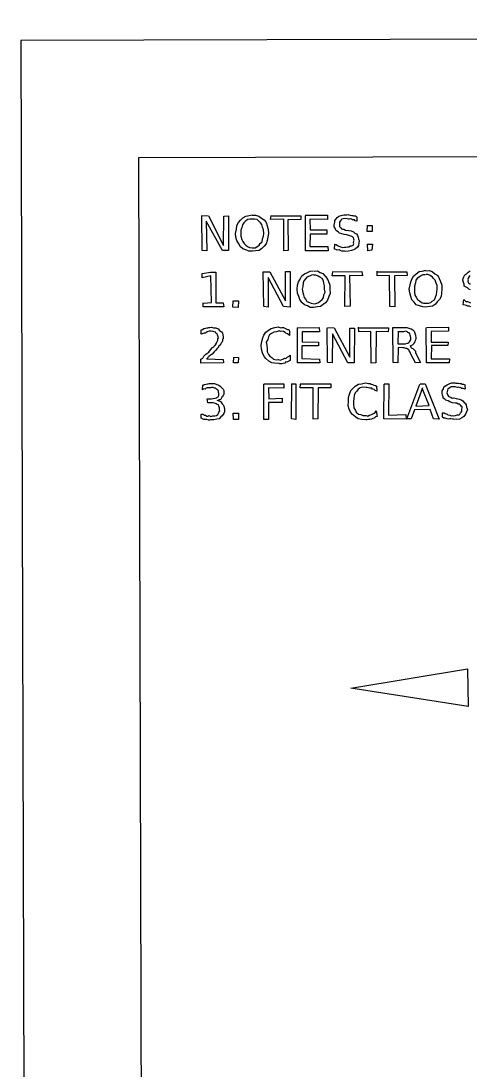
# Model space of a CAD drawing. Header units: millimetres. Extents: x 0 to 620, y -1 to 331.
# Drawn here: x -0.5 to 37.9, y 241.2 to 330.8 of the extents above; entities that cross this region are included whole.
import ezdxf

# ---------------------------------------------------------------- set-up
doc = ezdxf.new("R2010")
doc.units = ezdxf.units.MM

msp = doc.modelspace()

# ---------------------------------------------------------------- linework, layer by layer
for points in [[(0.465, -0.816), (620.421, 0.866), (619.517, 330.835), (-0.45, 329.171)], [(10.451, 9.159), (610.404, 10.847), (609.593, 320.844), (9.593, 319.155)], [(27.72, 273.834), (37.679, 275.476), (37.729, 272.268)]]:
    msp.add_lwpolyline(points, close=True)
for points in [[(14.967, 314.217), (15.57, 314.191), (16.853, 311.655), (16.878, 314.167), (17.271, 314.183), (17.279, 311.222), (16.754, 311.225), (15.368, 313.726), (15.408, 311.191), (15.029, 311.216), (14.997, 314.181)], [(19.277, 314.243), (19.575, 314.249), (19.848, 314.147), (20.075, 313.997), (20.307, 313.839), (20.497, 313.622), (20.573, 313.339), (20.657, 313.051), (20.686, 312.68), (20.642, 312.372), (20.585, 312.09), (20.496, 311.795), (20.302, 311.586), (20.11, 311.384), (19.875, 311.223), (19.587, 311.191), (19.327, 311.178), (18.992, 311.164), (18.763, 311.277), (18.507, 311.369), (18.283, 311.537), (18.153, 311.799), (17.992, 312.093), (17.903, 312.378), (17.875, 312.671), (17.956, 313.061), (17.981, 313.359), (18.129, 313.609), (18.299, 313.832), (18.507, 314.012), (18.748, 314.164), (19.021, 314.226), (19.301, 314.28)], [(19.319, 313.898), (19.106, 313.892), (18.927, 313.869), (18.761, 313.752), (18.586, 313.602), (18.451, 313.422), (18.41, 313.196), (18.321, 312.96), (18.329, 312.692), (18.322, 312.44), (18.42, 312.169), (18.491, 312.002), (18.6, 311.82), (18.736, 311.687), (18.878, 311.569), (19.057, 311.481), (19.298, 311.465), (19.539, 311.469), (19.7, 311.539), (19.877, 311.67), (19.977, 311.816), (20.139, 311.981), (20.177, 312.218), (20.27, 312.451), (20.287, 312.685), (20.266, 312.995), (20.176, 313.22), (20.115, 313.438), (20.012, 313.578), (19.835, 313.767), (19.723, 313.864), (19.484, 313.892), (19.302, 313.906)], [(20.904, 314.179), (23.449, 314.197), (23.445, 313.885), (22.347, 313.843), (22.36, 311.238), (21.992, 311.185), (21.99, 313.901), (20.87, 313.875), (20.899, 314.214)], [(23.807, 314.246), (25.725, 314.248), (25.731, 313.864), (24.225, 313.896), (24.237, 312.988), (25.671, 312.987), (25.67, 312.623), (24.249, 312.628), (24.22, 311.558), (25.748, 311.57), (25.783, 311.211), (23.856, 311.189), (23.841, 314.19)], [(28.223, 314.101), (28.236, 313.745), (28.098, 313.754), (28.035, 313.835), (27.862, 313.841), (27.759, 313.918), (27.657, 313.93), (27.571, 313.917), (27.506, 313.916), (27.402, 313.926), (27.236, 313.969), (27.074, 313.92), (26.953, 313.893), (26.899, 313.838), (26.808, 313.721), (26.739, 313.638), (26.736, 313.591), (26.739, 313.475), (26.741, 313.358), (26.755, 313.28), (26.799, 313.234), (26.852, 313.172), (26.908, 313.087), (26.997, 313.05), (27.126, 313.058), (27.25, 312.964), (27.534, 312.942), (27.757, 312.908), (27.934, 312.814), (28.044, 312.713), (28.213, 312.645), (28.279, 312.521), (28.343, 312.378), (28.364, 312.209), (28.437, 312.093), (28.392, 311.884), (28.359, 311.644), (28.28, 311.509), (28.111, 311.374), (27.954, 311.286), (27.771, 311.222), (27.531, 311.183), (27.278, 311.154), (27.179, 311.17), (27.061, 311.17), (26.958, 311.177), (26.816, 311.231), (26.709, 311.271), (26.547, 311.246), (26.429, 311.323), (26.31, 311.333), (26.341, 311.777), (26.46, 311.743), (26.564, 311.666), (26.702, 311.583), (26.778, 311.574), (26.929, 311.505), (27.026, 311.492), (27.168, 311.517), (27.284, 311.514), (27.442, 311.533), (27.542, 311.538), (27.698, 311.612), (27.814, 311.635), (27.916, 311.686), (27.968, 311.801), (27.955, 311.876), (27.986, 312.054), (27.998, 312.107), (27.963, 312.207), (27.943, 312.299), (27.855, 312.394), (27.738, 312.442), (27.639, 312.485), (27.55, 312.508), (27.388, 312.569), (27.133, 312.584), (26.955, 312.663), (26.759, 312.719), (26.627, 312.821), (26.503, 312.907), (26.422, 312.972), (26.377, 313.148), (26.288, 313.252), (26.306, 313.4), (26.346, 313.636), (26.358, 313.791), (26.453, 313.946), (26.545, 314.047), (26.704, 314.154), (26.888, 314.213), (27.109, 314.271), (27.362, 314.26), (27.472, 314.296), (27.538, 314.283), (27.655, 314.238), (27.792, 314.212), (27.901, 314.227), (27.982, 314.183), (28.116, 314.195), (28.205, 314.14)], [(29.099, 313.353), (29.531, 313.365), (29.537, 312.849), (29.117, 312.863), (29.137, 313.383)], [(29.102, 311.777), (29.58, 311.77), (29.517, 311.25), (29.156, 311.206), (29.142, 311.755)], [(15.127, 306.72), (15.813, 306.772), (15.749, 309.052), (15.026, 308.895), (15.035, 309.268), (15.74, 309.379), (16.201, 309.39), (16.188, 306.747), (16.826, 306.767), (16.86, 306.401), (15.108, 306.41), (15.109, 306.755)], [(20.228, 309.407), (20.803, 309.417), (22.126, 306.935), (22.131, 309.424), (22.543, 309.424), (22.539, 306.382), (21.96, 306.439), (20.653, 308.91), (20.652, 306.393), (20.276, 306.43), (20.227, 309.409)], [(24.573, 309.453), (24.857, 309.48), (25.107, 309.35), (25.334, 309.27), (25.52, 309.033), (25.696, 308.827), (25.811, 308.582), (25.927, 308.272), (25.929, 307.904), (25.938, 307.553), (25.834, 307.29), (25.73, 306.987), (25.558, 306.756), (25.351, 306.611), (25.131, 306.45), (24.858, 306.403), (24.532, 306.351), (24.25, 306.355), (24.012, 306.486), (23.765, 306.586), (23.528, 306.777), (23.361, 307.041), (23.276, 307.305), (23.157, 307.59), (23.142, 307.929), (23.157, 308.261), (23.253, 308.549), (23.392, 308.789), (23.523, 309.069), (23.754, 309.223), (23.959, 309.333), (24.233, 309.47), (24.518, 309.484)], [(26.136, 309.392), (28.66, 309.433), (28.715, 309.07), (27.596, 309.091), (27.66, 306.461), (27.213, 306.446), (27.237, 309.067), (26.117, 309.052), (26.179, 309.401)], [(29.946, 309.405), (32.507, 309.414), (32.535, 309.094), (31.434, 309.069), (31.463, 306.413), (31.049, 306.429), (31.008, 309.08), (29.954, 309.07), (29.973, 309.448)], [(34.091, 309.499), (34.407, 309.51), (34.649, 309.419), (34.893, 309.241), (35.137, 309.093), (35.255, 308.824), (35.375, 308.581), (35.489, 308.262), (35.496, 307.936), (35.456, 307.593), (35.422, 307.305), (35.28, 307.033), (35.1, 306.834), (34.941, 306.637), (34.694, 306.472), (34.45, 306.444), (34.088, 306.385), (33.853, 306.4), (33.58, 306.495), (33.302, 306.595), (33.112, 306.814), (32.934, 307.022), (32.841, 307.29), (32.741, 307.61), (32.7, 307.917), (32.774, 308.282), (32.837, 308.562), (32.946, 308.846), (33.076, 309.043), (33.284, 309.226), (33.554, 309.421), (33.802, 309.473), (34.13, 309.534)], [(37.943, 307.875), (37.792, 307.919), (37.668, 308.05), (37.499, 308.116), (37.401, 308.194), (37.383, 308.35), (37.335, 308.487), (37.284, 308.683), (37.303, 308.849), (37.354, 308.986), (37.462, 309.15), (37.621, 309.255), (37.747, 309.365), (37.914, 309.478)], [(24.517, 309.135), (24.344, 309.116), (24.176, 309.04), (23.961, 308.939), (23.859, 308.815), (23.712, 308.636), (23.647, 308.456), (23.609, 308.154), (23.566, 307.911), (23.627, 307.646), (23.663, 307.435), (23.719, 307.224), (23.861, 307.048), (23.95, 306.87), (24.178, 306.792), (24.323, 306.714), (24.58, 306.678), (24.728, 306.685), (24.91, 306.765), (25.075, 306.878), (25.263, 307.043), (25.393, 307.172), (25.405, 307.428), (25.514, 307.664), (25.471, 307.937), (25.466, 308.214), (25.422, 308.45), (25.379, 308.626), (25.254, 308.845), (25.066, 308.954), (24.918, 309.046), (24.739, 309.123), (24.565, 309.118)], [(34.085, 309.159), (33.876, 309.143), (33.748, 309.102), (33.584, 308.963), (33.389, 308.848), (33.275, 308.693), (33.227, 308.465), (33.145, 308.194), (33.143, 307.939), (33.161, 307.674), (33.191, 307.407), (33.285, 307.247), (33.422, 307.053), (33.583, 306.933), (33.737, 306.795), (33.915, 306.718), (34.105, 306.723), (34.336, 306.734), (34.545, 306.776), (34.65, 306.891), (34.85, 307.026), (34.956, 307.247), (35.032, 307.473), (35.066, 307.694), (35.075, 307.923), (35.089, 308.242), (35.013, 308.433), (34.909, 308.69), (34.786, 308.828), (34.701, 308.959), (34.479, 309.103), (34.292, 309.176), (34.142, 309.176)], [(37.917, 309.074), (37.811, 308.992), (37.736, 308.864), (37.707, 308.788), (37.73, 308.694), (37.704, 308.626), (37.749, 308.494), (37.802, 308.446), (37.871, 308.392), (37.933, 308.367)], [(17.701, 306.916), (18.123, 306.937), (18.096, 306.37), (17.638, 306.392), (17.656, 306.932)], [(37.965, 306.421), (37.822, 306.48), (37.704, 306.471), (37.603, 306.539), (37.478, 306.564), (37.305, 306.575), (37.36, 307.029), (37.473, 306.914), (37.545, 306.86), (37.675, 306.859), (37.819, 306.811), (37.933, 306.764)], [(15.435, 301.971), (16.804, 301.918), (16.837, 301.624), (14.902, 301.602), (14.893, 301.946), (15.084, 302.042), (15.17, 302.211), (15.333, 302.37), (15.585, 302.552), (15.727, 302.74), (15.909, 302.941), (16.009, 302.994), (16.081, 303.115), (16.155, 303.174), (16.239, 303.31), (16.267, 303.408), (16.303, 303.439), (16.352, 303.561), (16.358, 303.629), (16.363, 303.667), (16.428, 303.774), (16.399, 303.865), (16.337, 304.01), (16.31, 304.074), (16.22, 304.132), (16.172, 304.247), (16.058, 304.285), (15.948, 304.296), (15.783, 304.34), (15.688, 304.322), (15.63, 304.323), (15.474, 304.288), (15.412, 304.266), (15.312, 304.175), (15.203, 304.161), (15.033, 304.098), (14.932, 304.071), (14.926, 304.437), (15.062, 304.469), (15.153, 304.554), (15.293, 304.597), (15.415, 304.615), (15.504, 304.61), (15.59, 304.654), (15.677, 304.645), (15.821, 304.67), (15.981, 304.608), (16.174, 304.617), (16.399, 304.522), (16.512, 304.395), (16.658, 304.28), (16.767, 304.158), (16.787, 304.014), (16.808, 303.814), (16.825, 303.674), (16.762, 303.641), (16.77, 303.505), (16.728, 303.418), (16.689, 303.369), (16.615, 303.288), (16.584, 303.166), (16.463, 303.073), (16.428, 303.047), (16.412, 302.966), (16.292, 302.846), (16.177, 302.712), (16.035, 302.557), (15.865, 302.367), (15.622, 302.205), (15.381, 301.934)], [(22.492, 304.359), (22.48, 303.964), (22.435, 304.029), (22.313, 304.113), (22.171, 304.175), (22.101, 304.229), (21.956, 304.309), (21.821, 304.337), (21.705, 304.314), (21.597, 304.366), (21.361, 304.287), (21.147, 304.256), (20.929, 304.135), (20.775, 304.034), (20.682, 303.854), (20.615, 303.635), (20.497, 303.407), (20.539, 303.119), (20.558, 302.818), (20.579, 302.582), (20.696, 302.343), (20.806, 302.21), (20.96, 302.095), (21.117, 301.937), (21.338, 301.877), (21.551, 301.906), (21.687, 301.868), (21.822, 301.928), (21.973, 301.959), (22.059, 302.016), (22.163, 302.007), (22.29, 302.114), (22.438, 302.212), (22.538, 302.283), (22.533, 301.82), (22.427, 301.772), (22.261, 301.692), (22.173, 301.703), (22.084, 301.613), (21.942, 301.57), (21.836, 301.548), (21.658, 301.545), (21.586, 301.57), (21.206, 301.613), (20.974, 301.632), (20.712, 301.783), (20.47, 301.995), (20.314, 302.168), (20.164, 302.488), (20.101, 302.791), (20.062, 303.128), (20.109, 303.44), (20.212, 303.773), (20.288, 303.988), (20.445, 304.247), (20.694, 304.413), (20.916, 304.55), (21.238, 304.655), (21.514, 304.701), (21.712, 304.629), (21.823, 304.654), (21.954, 304.662), (22.083, 304.604), (22.19, 304.523), (22.309, 304.483), (22.415, 304.469), (22.472, 304.361)], [(23.123, 304.632), (25.008, 304.646), (25.05, 304.274), (23.549, 304.278), (23.566, 303.418), (24.957, 303.391), (24.968, 303.074), (23.53, 303.08), (23.527, 301.989), (25.035, 301.932), (25.065, 301.625), (23.17, 301.632), (23.164, 304.613)], [(25.753, 304.638), (26.291, 304.616), (27.632, 302.113), (27.627, 304.595), (28.018, 304.603), (27.995, 301.625), (27.458, 301.629), (26.149, 304.117), (26.115, 301.625), (25.716, 301.656), (25.695, 304.625)], [(28.37, 304.634), (30.92, 304.625), (30.91, 304.276), (29.88, 304.304), (29.855, 301.63), (29.439, 301.603), (29.437, 304.312), (28.405, 304.284), (28.359, 304.664)], [(32.779, 303.036), (32.837, 303.018), (32.853, 302.971), (32.926, 302.897), (33.003, 302.857), (33.083, 302.769), (33.142, 302.701), (33.224, 302.613), (33.227, 302.472), (33.652, 301.648), (33.236, 301.637), (32.838, 302.38), (32.77, 302.546), (32.685, 302.663), (32.66, 302.736), (32.528, 302.818), (32.501, 302.866), (32.416, 302.864), (32.271, 302.908), (32.16, 302.925), (31.746, 302.928), (31.738, 301.631), (31.325, 301.655), (31.305, 304.653), (32.226, 304.651), (32.489, 304.647), (32.668, 304.592), (32.854, 304.528), (33.021, 304.455), (33.133, 304.331), (33.181, 304.172), (33.235, 303.998), (33.265, 303.763), (33.275, 303.642), (33.217, 303.525), (33.179, 303.41), (33.096, 303.303), (33.052, 303.195), (32.997, 303.181), (32.886, 303.118), (32.749, 303.061)], [(31.745, 304.316), (31.725, 303.264), (32.22, 303.257), (32.383, 303.243), (32.513, 303.311), (32.573, 303.297), (32.659, 303.375), (32.718, 303.438), (32.824, 303.58), (32.843, 303.661), (32.847, 303.755), (32.822, 303.91), (32.783, 303.997), (32.768, 304.104), (32.697, 304.179), (32.582, 304.212), (32.524, 304.288), (32.402, 304.322), (32.21, 304.279), (31.741, 304.291)], [(34.175, 304.639), (36.043, 304.664), (36.053, 304.336), (34.578, 304.295), (34.572, 303.409), (36.016, 303.388), (35.988, 303.114), (34.617, 303.109), (34.564, 301.972), (36.154, 301.971), (36.107, 301.634), (34.168, 301.624), (34.155, 304.623)], [(17.693, 302.123), (18.117, 302.083), (18.081, 301.616), (17.7, 301.632), (17.714, 302.118)], [(16.297, 298.434), (16.453, 298.394), (16.587, 298.322), (16.668, 298.226), (16.74, 298.136), (16.824, 298.034), (16.876, 297.92), (16.909, 297.829), (16.933, 297.637), (16.936, 297.43), (16.87, 297.303), (16.736, 297.091), (16.622, 297.011), (16.466, 296.859), (16.285, 296.819), (16.028, 296.756), (15.735, 296.772), (15.66, 296.736), (15.564, 296.746), (15.433, 296.776), (15.387, 296.799), (15.283, 296.775), (15.159, 296.79), (15.061, 296.851), (14.945, 296.915), (14.922, 297.247), (15.071, 297.236), (15.14, 297.215), (15.198, 297.147), (15.305, 297.147), (15.412, 297.081), (15.518, 297.066), (15.599, 297.118), (15.755, 297.046), (15.927, 297.098), (16.097, 297.094), (16.237, 297.134), (16.356, 297.207), (16.407, 297.318), (16.44, 297.428), (16.517, 297.533), (16.506, 297.641), (16.491, 297.782), (16.449, 297.928), (16.416, 298.035), (16.301, 298.076), (16.222, 298.132), (16.081, 298.195), (15.954, 298.205), (15.828, 298.226), (15.493, 298.201), (15.439, 298.568), (15.82, 298.541), (15.974, 298.576), (16.13, 298.618), (16.235, 298.653), (16.278, 298.666), (16.386, 298.724), (16.438, 298.837), (16.454, 298.919), (16.44, 299), (16.425, 299.146), (16.419, 299.243), (16.323, 299.329), (16.256, 299.371), (16.172, 299.457), (16.073, 299.468), (15.973, 299.526), (15.821, 299.521), (15.761, 299.503), (15.624, 299.499), (15.559, 299.489), (15.46, 299.5), (15.352, 299.475), (15.268, 299.391), (15.121, 299.396), (15.045, 299.331), (15.066, 299.744), (15.115, 299.723), (15.226, 299.793), (15.35, 299.811), (15.467, 299.837), (15.547, 299.836), (15.629, 299.861), (15.749, 299.867), (15.82, 299.863), (16.087, 299.856), (16.262, 299.783), (16.441, 299.722), (16.558, 299.629), (16.672, 299.512), (16.818, 299.394), (16.861, 299.27), (16.884, 299.046), (16.865, 298.926), (16.817, 298.864), (16.754, 298.713), (16.676, 298.665), (16.652, 298.553), (16.571, 298.478), (16.459, 298.476), (16.28, 298.393)], [(20.298, 299.823), (22.007, 299.844), (21.983, 299.464), (20.689, 299.501), (20.703, 298.562), (21.84, 298.607), (21.86, 298.249), (20.696, 298.23), (20.694, 296.783), (20.286, 296.791), (20.287, 299.795)], [(22.647, 299.848), (23.014, 299.825), (23.027, 296.799), (22.655, 296.848), (22.67, 299.847)], [(23.402, 299.841), (25.996, 299.84), (25.997, 299.488), (24.939, 299.502), (24.898, 296.838), (24.508, 296.815), (24.501, 299.502), (23.401, 299.499), (23.426, 299.806)], [(29.895, 299.629), (29.937, 299.203), (29.804, 299.256), (29.695, 299.342), (29.577, 299.376), (29.509, 299.463), (29.346, 299.476), (29.223, 299.508), (29.083, 299.535), (29.015, 299.519), (28.714, 299.54), (28.513, 299.501), (28.354, 299.371), (28.23, 299.216), (28.099, 299.069), (28.01, 298.828), (27.961, 298.602), (27.952, 298.295), (27.948, 298.063), (27.968, 297.785), (28.102, 297.562), (28.173, 297.426), (28.363, 297.254), (28.559, 297.22), (28.752, 297.123), (29.017, 297.124), (29.154, 297.087), (29.272, 297.166), (29.337, 297.168), (29.468, 297.23), (29.584, 297.27), (29.706, 297.33), (29.79, 297.396), (29.891, 297.517), (29.953, 297.046), (29.832, 297.012), (29.715, 296.909), (29.588, 296.863), (29.468, 296.824), (29.347, 296.786), (29.221, 296.786), (29.114, 296.749), (28.991, 296.765), (28.659, 296.779), (28.349, 296.855), (28.136, 297.001), (27.871, 297.207), (27.701, 297.414), (27.573, 297.685), (27.498, 297.951), (27.508, 298.353), (27.504, 298.657), (27.606, 298.963), (27.71, 299.256), (27.905, 299.477), (28.094, 299.65), (28.382, 299.814), (28.615, 299.837), (28.964, 299.914), (29.109, 299.888), (29.235, 299.862), (29.367, 299.858), (29.445, 299.807), (29.58, 299.771), (29.682, 299.712), (29.81, 299.682), (29.951, 299.615)], [(30.549, 299.845), (30.975, 299.828), (30.933, 297.173), (32.418, 297.206), (32.444, 296.828), (30.543, 296.843), (30.564, 299.808)], [(33.631, 299.833), (34.074, 299.83), (35.257, 296.82), (34.774, 296.852), (34.502, 297.631), (33.144, 297.622), (32.87, 296.841), (32.504, 296.853), (33.619, 299.821)], [(33.838, 299.48), (33.262, 297.941), (34.402, 297.987), (33.809, 299.461)], [(37.441, 299.724), (37.481, 299.391), (37.312, 299.447), (37.199, 299.429), (37.104, 299.526), (37.038, 299.503), (36.922, 299.555), (36.823, 299.532), (36.717, 299.557), (36.612, 299.575), (36.444, 299.592), (36.295, 299.579), (36.19, 299.513), (36.093, 299.442), (36.003, 299.404), (35.969, 299.301), (35.953, 299.159), (35.922, 299.053), (35.953, 298.977), (35.97, 298.898), (36.028, 298.862), (36.035, 298.777), (36.131, 298.732), (36.253, 298.689), (36.369, 298.624), (36.501, 298.637), (36.715, 298.571), (36.982, 298.528), (37.142, 298.477), (37.279, 298.385), (37.399, 298.253), (37.49, 298.173), (37.552, 298.042), (37.601, 297.852), (37.672, 297.654), (37.588, 297.451), (37.55, 297.311), (37.457, 297.158), (37.369, 297.044), (37.188, 296.918), (36.982, 296.82), (36.732, 296.788), (36.484, 296.817), (36.414, 296.823), (36.245, 296.837), (36.168, 296.833), (36.051, 296.826), (35.939, 296.854), (35.769, 296.905), (35.646, 296.907), (35.555, 296.998), (35.541, 297.37), (35.682, 297.359), (35.778, 297.297), (35.938, 297.233), (35.99, 297.18), (36.161, 297.173), (36.292, 297.114), (36.388, 297.13), (36.512, 297.113), (36.648, 297.128), (36.797, 297.193), (36.953, 297.177), (37.012, 297.239), (37.084, 297.351), (37.14, 297.41), (37.199, 297.505), (37.203, 297.674), (37.234, 297.791), (37.209, 297.879), (37.146, 297.94), (37.075, 298.021), (37.002, 298.087), (36.872, 298.088), (36.763, 298.17), (36.656, 298.171), (36.405, 298.21), (36.183, 298.302), (36.026, 298.373), (35.835, 298.442), (35.73, 298.519), (35.612, 298.606), (35.604, 298.719), (35.545, 298.868), (35.52, 299.051), (35.524, 299.252), (35.616, 299.397), (35.647, 299.568), (35.813, 299.665), (35.952, 299.745), (36.157, 299.874), (36.336, 299.908), (36.59, 299.913), (36.696, 299.898), (36.818, 299.894), (36.918, 299.879), (37.021, 299.865), (37.143, 299.871), (37.209, 299.808), (37.333, 299.807), (37.469, 299.764)], [(17.664, 297.324), (18.128, 297.34), (18.131, 296.785), (17.703, 296.795), (17.671, 297.337)]]:
    msp.add_lwpolyline(points)

doc.saveas('drawing.dxf')
